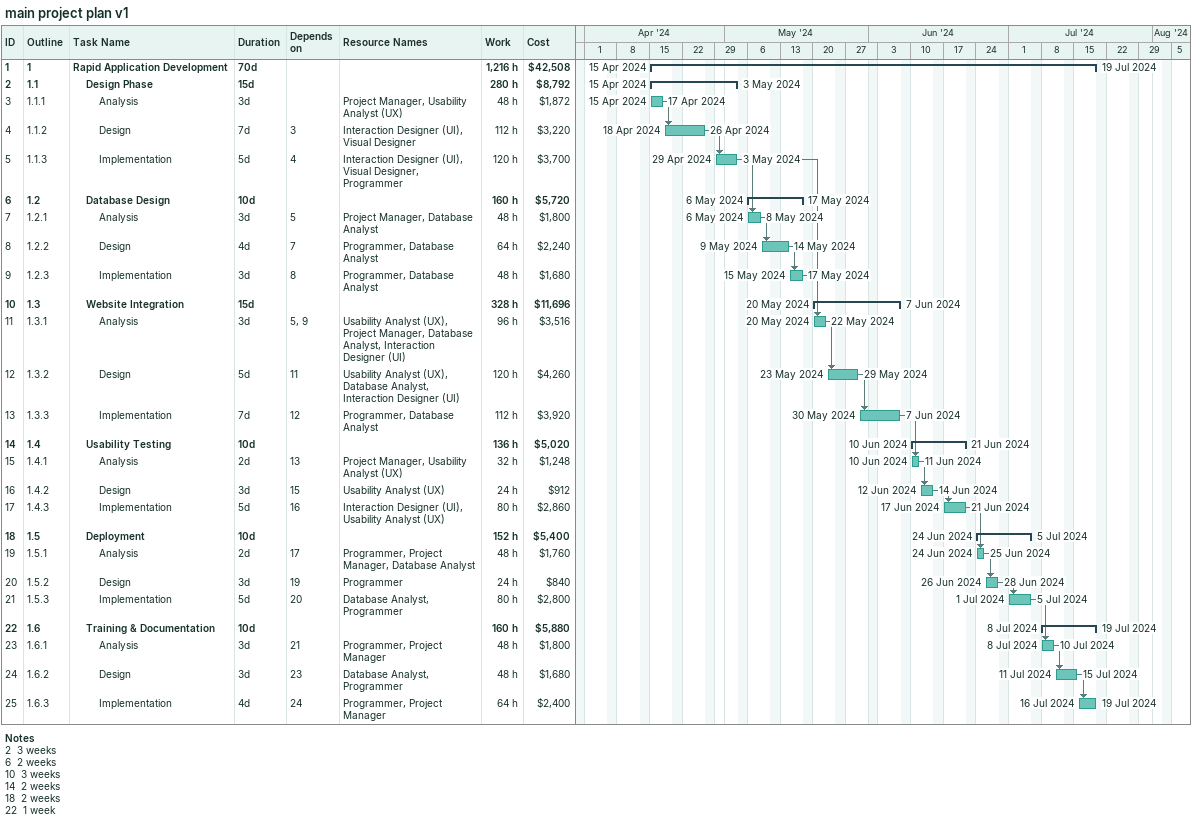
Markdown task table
main project plan v1

| ID | WBS | Task | Duration | Start | Finish | Predecessors | Resources | Work (h) | Cost ($) |
|---|---|---|---|---|---|---|---|---|---|
| 1 | 1 | **Rapid Application Development** | 70d | 2024-04-15 | 2024-07-19 |  |  | 1216 | 42508 |
| 2 | 1.1 | **Design Phase** | 15d | 2024-04-15 | 2024-05-03 |  |  | 280 | 8792 |
| 3 | 1.1.1 | Analysis | 3d | 2024-04-15 | 2024-04-17 |  | Project Manager, Usability Analyst (UX) | 48 | 1872 |
| 4 | 1.1.2 | Design | 7d | 2024-04-18 | 2024-04-26 | 3 | Interaction Designer (UI), Visual Designer | 112 | 3220 |
| 5 | 1.1.3 | Implementation | 5d | 2024-04-29 | 2024-05-03 | 4 | Interaction Designer (UI), Visual Designer, Programmer | 120 | 3700 |
| 6 | 1.2 | **Database Design** | 10d | 2024-05-06 | 2024-05-17 |  |  | 160 | 5720 |
| 7 | 1.2.1 | Analysis | 3d | 2024-05-06 | 2024-05-08 | 5 | Project Manager, Database Analyst | 48 | 1800 |
| 8 | 1.2.2 | Design | 4d | 2024-05-09 | 2024-05-14 | 7 | Programmer, Database Analyst | 64 | 2240 |
| 9 | 1.2.3 | Implementation | 3d | 2024-05-15 | 2024-05-17 | 8 | Programmer, Database Analyst | 48 | 1680 |
| 10 | 1.3 | **Website Integration** | 15d | 2024-05-20 | 2024-06-07 |  |  | 328 | 11696 |
| 11 | 1.3.1 | Analysis | 3d | 2024-05-20 | 2024-05-22 | 5, 9 | Usability Analyst (UX), Project Manager, Database Analyst, Interaction Designer (UI) | 96 | 3516 |
| 12 | 1.3.2 | Design | 5d | 2024-05-23 | 2024-05-29 | 11 | Usability Analyst (UX), Database Analyst, Interaction Designer (UI) | 120 | 4260 |
| 13 | 1.3.3 | Implementation | 7d | 2024-05-30 | 2024-06-07 | 12 | Programmer, Database Analyst | 112 | 3920 |
| 14 | 1.4 | **Usability Testing** | 10d | 2024-06-10 | 2024-06-21 |  |  | 136 | 5020 |
| 15 | 1.4.1 | Analysis | 2d | 2024-06-10 | 2024-06-11 | 13 | Project Manager, Usability Analyst (UX) | 32 | 1248 |
| 16 | 1.4.2 | Design | 3d | 2024-06-12 | 2024-06-14 | 15 | Usability Analyst (UX) | 24 | 912 |
| 17 | 1.4.3 | Implementation | 5d | 2024-06-17 | 2024-06-21 | 16 | Interaction Designer (UI), Usability Analyst (UX) | 80 | 2860 |
| 18 | 1.5 | **Deployment** | 10d | 2024-06-24 | 2024-07-05 |  |  | 152 | 5400 |
| 19 | 1.5.1 | Analysis | 2d | 2024-06-24 | 2024-06-25 | 17 | Programmer, Project Manager, Database Analyst | 48 | 1760 |
| 20 | 1.5.2 | Design | 3d | 2024-06-26 | 2024-06-28 | 19 | Programmer | 24 | 840 |
| 21 | 1.5.3 | Implementation | 5d | 2024-07-01 | 2024-07-05 | 20 | Database Analyst, Programmer | 80 | 2800 |
| 22 | 1.6 | **Training & Documentation** | 10d | 2024-07-08 | 2024-07-19 |  |  | 160 | 5880 |
| 23 | 1.6.1 | Analysis | 3d | 2024-07-08 | 2024-07-10 | 21 | Programmer, Project Manager | 48 | 1800 |
| 24 | 1.6.2 | Design | 3d | 2024-07-11 | 2024-07-15 | 23 | Database Analyst, Programmer | 48 | 1680 |
| 25 | 1.6.3 | Implementation | 4d | 2024-07-16 | 2024-07-19 | 24 | Programmer, Project Manager | 64 | 2400 |

Notes
- 2: 3 weeks
- 6: 2 weeks
- 10: 3 weeks
- 14: 2 weeks
- 18: 2 weeks
- 22: 1 week
